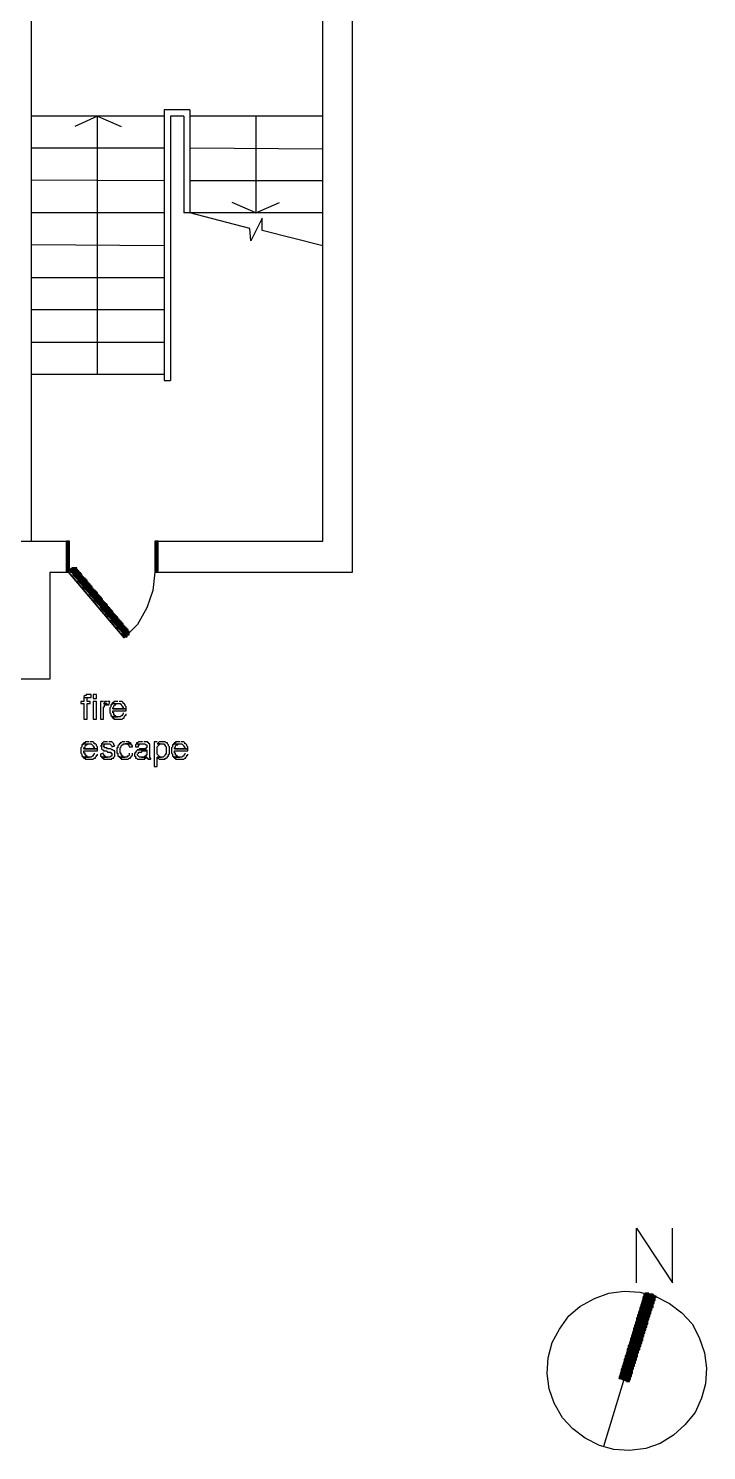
# Model space of a CAD drawing. Header units: millimetres. Extents: x 32 to 412, y 50 to 564.
# Drawn here: x 334.1 to 389.9, y 63.5 to 180.7 of the extents above; entities that cross this region are included whole.
import ezdxf

# ---------------------------------------------------------------- set-up
doc = ezdxf.new("R2010")
doc.units = ezdxf.units.MM
doc.layers.add('lease-plan', color=7, linetype='CONTINUOUS')

msp = doc.modelspace()

# ---------------------------------------------------------------- linework, layer by layer
at = {"layer": 'lease-plan', "color": 7}
for points in [[(360.76, 135.9), (360.76, 247.26)], [(358.31, 138.45), (358.31, 244.72)], [(334.32, 138.45), (334.32, 190.4)], [(345.25, 173.45), (334.32, 173.45)], [(339.75, 152.18), (339.75, 173.45), (337.88, 172.6)], [(339.75, 173.45), (341.7, 172.6)], [(345.25, 173.96), (345.25, 151.67)], [(347.37, 173.96), (345.25, 173.96)], [(345.76, 173.45), (345.76, 151.67)], [(346.86, 173.45), (345.76, 173.45)], [(346.86, 173.45), (345.85, 173.45)], [(346.86, 173.45), (346.86, 165.48)], [(347.37, 173.96), (347.37, 165.48)], [(358.31, 173.45), (347.37, 173.45)], [(352.8, 173.45), (352.8, 165.48), (354.75, 166.33)], [(345.25, 170.82), (334.32, 170.82)], [(358.31, 170.73), (347.37, 170.82)], [(345.25, 168.11), (334.32, 168.19)], [(358.31, 168.11), (347.37, 168.11)], [(345.25, 165.48), (334.32, 165.48)], [(358.31, 162.77), (353.31, 164.04), (353.31, 165.06), (352.37, 163.19), (352.29, 164.21), (347.37, 165.48), (346.86, 165.48)], [(358.31, 165.48), (347.37, 165.48)], [(352.8, 165.48), (350.85, 166.33)], [(345.25, 162.77), (334.32, 162.85)], [(345.25, 160.14), (334.32, 160.14)], [(345.25, 157.51), (334.32, 157.51)], [(345.25, 154.8), (334.32, 154.8)], [(345.25, 152.18), (334.32, 152.18)], [(345.25, 151.67), (345.76, 151.67)], [(333.31, 138.45), (337.2, 138.45)], [(335.85, 135.9), (337.2, 135.9), (337.2, 138.45)], [(337.2, 138.36), (337.46, 138.36), (337.46, 138.45), (337.2, 138.45), (337.2, 138.36), (337.2, 138.36)], [(337.2, 135.9), (337.37, 135.9), (337.37, 138.45), (337.2, 138.45), (337.2, 135.9), (337.2, 135.9), (337.37, 135.9), (337.37, 138.45), (337.2, 138.45), (337.2, 135.9), (337.2, 135.9)], [(337.2, 138.45), (337.37, 138.45)], [(337.2, 138.28), (337.46, 138.28), (337.46, 138.36), (337.2, 138.36), (337.2, 138.28), (337.2, 138.28)], [(337.2, 138.19), (337.46, 138.19), (337.46, 138.28), (337.2, 138.28), (337.2, 138.19), (337.2, 138.19)], [(337.25, 138.4), (337.42, 138.4)], [(337.25, 138.32), (337.42, 138.32)], [(337.25, 138.23), (337.42, 138.23)], [(337.37, 135.9), (337.37, 138.45)], [(344.49, 138.45), (344.49, 135.9), (344.32, 134.38), (343.81, 132.94), (343.05, 131.58), (341.95, 130.48)], [(344.49, 135.9), (344.66, 135.9), (344.66, 138.45), (344.49, 138.45), (344.49, 135.9), (344.49, 135.9), (344.66, 135.9), (344.66, 138.45), (344.49, 138.45), (344.49, 135.9), (344.49, 135.9)], [(344.66, 138.45), (344.49, 138.45)], [(344.58, 138.36), (344.75, 138.36), (344.75, 138.45), (344.58, 138.45), (344.58, 138.36), (344.58, 138.36)], [(344.58, 138.28), (344.75, 138.28), (344.75, 138.36), (344.58, 138.36), (344.58, 138.28), (344.58, 138.28)], [(344.58, 138.19), (344.75, 138.19), (344.75, 138.28), (344.58, 138.28), (344.58, 138.19), (344.58, 138.19)], [(344.62, 138.4), (344.7, 138.4)], [(344.62, 138.32), (344.7, 138.32)], [(344.62, 138.23), (344.7, 138.23)], [(344.66, 138.45), (358.31, 138.45)], [(344.66, 135.9), (344.66, 138.45)], [(337.2, 138.11), (337.46, 138.11), (337.46, 138.19), (337.2, 138.19), (337.2, 138.11), (337.2, 138.11)], [(337.2, 138.02), (337.46, 138.02), (337.46, 138.11), (337.2, 138.11), (337.2, 138.02), (337.2, 138.02)], [(337.2, 137.94), (337.46, 137.94), (337.46, 138.02), (337.2, 138.02), (337.2, 137.94), (337.2, 137.94)], [(337.2, 137.85), (337.46, 137.85), (337.46, 137.94), (337.2, 137.94), (337.2, 137.85), (337.2, 137.85)], [(337.2, 137.77), (337.46, 137.77), (337.46, 137.85), (337.2, 137.85), (337.2, 137.77), (337.2, 137.77)], [(337.2, 137.68), (337.46, 137.68), (337.46, 137.77), (337.2, 137.77), (337.2, 137.68), (337.2, 137.68)], [(337.2, 137.6), (337.46, 137.6), (337.46, 137.68), (337.2, 137.68), (337.2, 137.6), (337.2, 137.6)], [(337.2, 137.51), (337.46, 137.51), (337.46, 137.6), (337.2, 137.6), (337.2, 137.51), (337.2, 137.51)], [(337.2, 137.43), (337.46, 137.43), (337.46, 137.51), (337.2, 137.51), (337.2, 137.43), (337.2, 137.43)], [(337.2, 137.34), (337.46, 137.34), (337.46, 137.43), (337.2, 137.43), (337.2, 137.34), (337.2, 137.34)], [(337.2, 137.26), (337.46, 137.26), (337.46, 137.34), (337.2, 137.34), (337.2, 137.26), (337.2, 137.26)], [(337.2, 137.18), (337.46, 137.18), (337.46, 137.26), (337.2, 137.26), (337.2, 137.18), (337.2, 137.18)], [(337.2, 137.09), (337.46, 137.09), (337.46, 137.18), (337.2, 137.18), (337.2, 137.09), (337.2, 137.09)], [(337.2, 137.01), (337.46, 137.01), (337.46, 137.09), (337.2, 137.09), (337.2, 137.01), (337.2, 137.01)], [(337.25, 138.15), (337.42, 138.15)], [(337.25, 138.07), (337.42, 138.07)], [(337.25, 137.98), (337.42, 137.98)], [(337.25, 137.9), (337.42, 137.9)], [(337.25, 137.81), (337.42, 137.81)], [(337.25, 137.73), (337.42, 137.73)], [(337.25, 137.64), (337.42, 137.64)], [(337.25, 137.56), (337.42, 137.56)], [(337.25, 137.47), (337.42, 137.47)], [(337.25, 137.39), (337.42, 137.39)], [(337.25, 137.3), (337.42, 137.3)], [(337.25, 137.22), (337.42, 137.22)], [(337.25, 137.13), (337.42, 137.13)], [(344.58, 138.11), (344.75, 138.11), (344.75, 138.19), (344.58, 138.19), (344.58, 138.11), (344.58, 138.11)], [(344.58, 138.02), (344.75, 138.02), (344.75, 138.11), (344.58, 138.11), (344.58, 138.02), (344.58, 138.02)], [(344.58, 137.94), (344.75, 137.94), (344.75, 138.02), (344.58, 138.02), (344.58, 137.94), (344.58, 137.94)], [(344.58, 137.85), (344.75, 137.85), (344.75, 137.94), (344.58, 137.94), (344.58, 137.85), (344.58, 137.85)], [(344.58, 137.77), (344.75, 137.77), (344.75, 137.85), (344.58, 137.85), (344.58, 137.77), (344.58, 137.77)], [(344.58, 137.68), (344.75, 137.68), (344.75, 137.77), (344.58, 137.77), (344.58, 137.68), (344.58, 137.68)], [(344.58, 137.6), (344.75, 137.6), (344.75, 137.68), (344.58, 137.68), (344.58, 137.6), (344.58, 137.6)], [(344.58, 137.51), (344.75, 137.51), (344.75, 137.6), (344.58, 137.6), (344.58, 137.51), (344.58, 137.51)], [(344.58, 137.43), (344.75, 137.43), (344.75, 137.51), (344.58, 137.51), (344.58, 137.43), (344.58, 137.43)], [(344.58, 137.34), (344.75, 137.34), (344.75, 137.43), (344.58, 137.43), (344.58, 137.34), (344.58, 137.34)], [(344.58, 137.26), (344.75, 137.26), (344.75, 137.34), (344.58, 137.34), (344.58, 137.26), (344.58, 137.26)], [(344.58, 137.18), (344.75, 137.18), (344.75, 137.26), (344.58, 137.26), (344.58, 137.18), (344.58, 137.18)], [(344.58, 137.09), (344.75, 137.09), (344.75, 137.18), (344.58, 137.18), (344.58, 137.09), (344.58, 137.09)], [(344.58, 137.01), (344.75, 137.01), (344.75, 137.09), (344.58, 137.09), (344.58, 137.01), (344.58, 137.01)], [(344.62, 138.15), (344.7, 138.15)], [(344.62, 138.07), (344.7, 138.07)], [(344.62, 137.98), (344.7, 137.98)], [(344.62, 137.9), (344.7, 137.9)], [(344.62, 137.81), (344.7, 137.81)], [(344.62, 137.73), (344.7, 137.73)], [(344.62, 137.64), (344.7, 137.64)], [(344.62, 137.56), (344.7, 137.56)], [(344.62, 137.47), (344.7, 137.47)], [(344.62, 137.39), (344.7, 137.39)], [(344.62, 137.3), (344.7, 137.3)], [(344.62, 137.22), (344.7, 137.22)], [(344.62, 137.13), (344.7, 137.13)], [(335.85, 127.09), (335.85, 135.9)], [(337.2, 136.92), (337.46, 136.92), (337.46, 137.01), (337.2, 137.01), (337.2, 136.92), (337.2, 136.92)], [(337.2, 136.84), (337.46, 136.84), (337.46, 136.92), (337.2, 136.92), (337.2, 136.84), (337.2, 136.84)], [(337.2, 136.75), (337.46, 136.75), (337.46, 136.84), (337.2, 136.84), (337.2, 136.75), (337.2, 136.75)], [(337.2, 136.67), (337.46, 136.67), (337.46, 136.75), (337.2, 136.75), (337.2, 136.67), (337.2, 136.67)], [(337.2, 136.58), (337.46, 136.58), (337.46, 136.67), (337.2, 136.67), (337.2, 136.58), (337.2, 136.58)], [(337.2, 136.5), (337.46, 136.5), (337.46, 136.58), (337.2, 136.58), (337.2, 136.5), (337.2, 136.5)], [(337.2, 136.41), (337.46, 136.41), (337.46, 136.5), (337.2, 136.5), (337.2, 136.41), (337.2, 136.41)], [(337.2, 136.33), (337.46, 136.33), (337.46, 136.41), (337.2, 136.41), (337.2, 136.33), (337.2, 136.33)], [(337.2, 136.24), (337.46, 136.24), (337.46, 136.33), (337.2, 136.33), (337.2, 136.24), (337.2, 136.24)], [(337.2, 136.16), (337.46, 136.16), (337.46, 136.24), (337.2, 136.24), (337.2, 136.16), (337.2, 136.16)], [(337.2, 136.07), (337.46, 136.07), (337.46, 136.16), (337.2, 136.16), (337.2, 136.07), (337.2, 136.07)], [(337.2, 135.99), (337.46, 135.99), (337.46, 136.07), (337.2, 136.07), (337.2, 135.99), (337.2, 135.99)], [(337.2, 135.9), (337.37, 135.9)], [(337.25, 137.05), (337.42, 137.05)], [(337.25, 136.96), (337.42, 136.96)], [(337.25, 136.88), (337.42, 136.88)], [(337.25, 136.79), (337.42, 136.79)], [(337.25, 136.71), (337.42, 136.71)], [(337.25, 136.62), (337.42, 136.62)], [(337.25, 136.54), (337.42, 136.54)], [(337.25, 136.46), (337.42, 136.46)], [(337.25, 136.37), (337.42, 136.37)], [(337.25, 136.29), (337.42, 136.29)], [(337.25, 136.2), (337.42, 136.2)], [(337.25, 136.12), (337.42, 136.12)], [(337.25, 136.03), (337.42, 136.03)], [(337.37, 135.9), (341.95, 130.48), (342.29, 130.82), (337.71, 136.24), (337.37, 135.9), (337.37, 135.9)], [(341.95, 130.48), (342.29, 130.82), (337.71, 136.24), (337.37, 135.9), (341.95, 130.48), (337.37, 135.9)], [(337.37, 135.9), (337.71, 136.24)], [(337.54, 136.07), (338.05, 136.07), (338.05, 136.16), (337.54, 136.16), (337.54, 136.07), (337.54, 136.07)], [(337.54, 135.99), (338.14, 135.99), (338.14, 136.07), (337.54, 136.07), (337.54, 135.99), (337.54, 135.99)], [(337.54, 135.9), (338.22, 135.9), (338.22, 135.99), (337.54, 135.99), (337.54, 135.9), (337.54, 135.9)], [(337.58, 136.12), (338.01, 136.12)], [(337.58, 136.03), (338.09, 136.03)], [(337.58, 135.95), (338.18, 135.95)], [(337.63, 136.16), (338.05, 136.16), (338.05, 136.24), (337.63, 136.24), (337.63, 136.16), (337.63, 136.16)], [(337.63, 135.82), (338.31, 135.82), (338.31, 135.9), (337.63, 135.9), (337.63, 135.82), (337.63, 135.82)], [(337.67, 136.2), (338.01, 136.2)], [(337.71, 136.24), (342.29, 130.82), (341.95, 130.48)], [(344.66, 135.9), (344.49, 135.9)], [(344.58, 136.92), (344.75, 136.92), (344.75, 137.01), (344.58, 137.01), (344.58, 136.92), (344.58, 136.92)], [(344.58, 136.84), (344.75, 136.84), (344.75, 136.92), (344.58, 136.92), (344.58, 136.84), (344.58, 136.84)], [(344.58, 136.75), (344.75, 136.75), (344.75, 136.84), (344.58, 136.84), (344.58, 136.75), (344.58, 136.75)], [(344.58, 136.67), (344.75, 136.67), (344.75, 136.75), (344.58, 136.75), (344.58, 136.67), (344.58, 136.67)], [(344.58, 136.58), (344.75, 136.58), (344.75, 136.67), (344.58, 136.67), (344.58, 136.58), (344.58, 136.58)], [(344.58, 136.5), (344.75, 136.5), (344.75, 136.58), (344.58, 136.58), (344.58, 136.5), (344.58, 136.5)], [(344.58, 136.41), (344.75, 136.41), (344.75, 136.5), (344.58, 136.5), (344.58, 136.41), (344.58, 136.41)], [(344.58, 136.33), (344.75, 136.33), (344.75, 136.41), (344.58, 136.41), (344.58, 136.33), (344.58, 136.33)], [(344.58, 136.24), (344.75, 136.24), (344.75, 136.33), (344.58, 136.33), (344.58, 136.24), (344.58, 136.24)], [(344.58, 136.16), (344.75, 136.16), (344.75, 136.24), (344.58, 136.24), (344.58, 136.16), (344.58, 136.16)], [(344.58, 136.07), (344.75, 136.07), (344.75, 136.16), (344.58, 136.16), (344.58, 136.07), (344.58, 136.07)], [(344.58, 135.99), (344.75, 135.99), (344.75, 136.07), (344.58, 136.07), (344.58, 135.99), (344.58, 135.99)], [(344.62, 137.05), (344.7, 137.05)], [(344.62, 136.96), (344.7, 136.96)], [(344.62, 136.88), (344.7, 136.88)], [(344.62, 136.79), (344.7, 136.79)], [(344.62, 136.71), (344.7, 136.71)], [(344.62, 136.62), (344.7, 136.62)], [(344.62, 136.54), (344.7, 136.54)], [(344.62, 136.46), (344.7, 136.46)], [(344.62, 136.37), (344.7, 136.37)], [(344.62, 136.29), (344.7, 136.29)], [(344.62, 136.2), (344.7, 136.2)], [(344.62, 136.12), (344.7, 136.12)], [(344.62, 136.03), (344.7, 136.03)], [(344.66, 135.9), (360.76, 135.9)], [(337.67, 135.86), (338.26, 135.86)], [(337.71, 135.73), (338.39, 135.73), (338.39, 135.82), (337.71, 135.82), (337.71, 135.73), (337.71, 135.73)], [(337.71, 135.65), (338.47, 135.65), (338.47, 135.73), (337.71, 135.73), (337.71, 135.65), (337.71, 135.65)], [(337.75, 135.78), (338.35, 135.78)], [(337.75, 135.69), (338.43, 135.69)], [(337.8, 135.57), (338.47, 135.57), (338.47, 135.65), (337.8, 135.65), (337.8, 135.57), (337.8, 135.57)], [(337.84, 135.61), (338.43, 135.61)], [(337.88, 135.48), (338.56, 135.48), (338.56, 135.57), (337.88, 135.57), (337.88, 135.48), (337.88, 135.48)], [(337.92, 135.52), (338.52, 135.52)], [(337.97, 135.4), (338.64, 135.4), (338.64, 135.48), (337.97, 135.48), (337.97, 135.4), (337.97, 135.4)], [(338.01, 135.44), (338.6, 135.44)], [(338.05, 135.31), (338.73, 135.31), (338.73, 135.4), (338.05, 135.4), (338.05, 135.31), (338.05, 135.31)], [(338.09, 135.35), (338.69, 135.35)], [(338.14, 135.23), (338.81, 135.23), (338.81, 135.31), (338.14, 135.31), (338.14, 135.23), (338.14, 135.23)], [(338.14, 135.14), (338.9, 135.14), (338.9, 135.23), (338.14, 135.23), (338.14, 135.14), (338.14, 135.14)], [(338.18, 135.27), (338.77, 135.27)], [(338.18, 135.18), (338.85, 135.18)], [(338.22, 135.06), (338.9, 135.06), (338.9, 135.14), (338.22, 135.14), (338.22, 135.06), (338.22, 135.06)], [(338.26, 135.1), (338.86, 135.1)], [(338.31, 134.97), (338.98, 134.97), (338.98, 135.06), (338.31, 135.06), (338.31, 134.97), (338.31, 134.97)], [(338.35, 135.01), (338.94, 135.01)], [(338.39, 134.89), (339.07, 134.89), (339.07, 134.97), (338.39, 134.97), (338.39, 134.89), (338.39, 134.89)], [(338.43, 134.93), (339.03, 134.93)], [(338.47, 134.8), (339.15, 134.8), (339.15, 134.89), (338.47, 134.89), (338.47, 134.8), (338.47, 134.8)], [(338.52, 134.84), (339.11, 134.84)], [(338.56, 134.72), (339.24, 134.72), (339.24, 134.8), (338.56, 134.8), (338.56, 134.72), (338.56, 134.72)], [(338.56, 134.63), (339.32, 134.63), (339.32, 134.72), (338.56, 134.72), (338.56, 134.63), (338.56, 134.63)], [(338.6, 134.76), (339.19, 134.76)], [(338.6, 134.68), (339.28, 134.68)], [(338.64, 134.55), (339.32, 134.55), (339.32, 134.63), (338.64, 134.63), (338.64, 134.55), (338.64, 134.55)], [(338.69, 134.59), (339.28, 134.59)], [(338.73, 134.46), (339.41, 134.46), (339.41, 134.55), (338.73, 134.55), (338.73, 134.46), (338.73, 134.46)], [(338.77, 134.51), (339.36, 134.51)], [(338.81, 134.38), (339.49, 134.38), (339.49, 134.46), (338.81, 134.46), (338.81, 134.38), (338.81, 134.38)], [(338.86, 134.42), (339.45, 134.42)], [(338.9, 134.29), (339.58, 134.29), (339.58, 134.38), (338.9, 134.38), (338.9, 134.29), (338.9, 134.29)], [(338.94, 134.34), (339.53, 134.34)], [(338.98, 134.21), (339.66, 134.21), (339.66, 134.29), (338.98, 134.29), (338.98, 134.21), (338.98, 134.21)], [(339.03, 134.25), (339.62, 134.25)], [(339.07, 134.12), (339.75, 134.12), (339.75, 134.21), (339.07, 134.21), (339.07, 134.12), (339.07, 134.12)], [(339.07, 134.04), (339.75, 134.04), (339.75, 134.12), (339.07, 134.12), (339.07, 134.04), (339.07, 134.04)], [(339.11, 134.17), (339.7, 134.17)], [(339.11, 134.08), (339.7, 134.08)], [(339.15, 133.96), (339.83, 133.96), (339.83, 134.04), (339.15, 134.04), (339.15, 133.96), (339.15, 133.96)], [(339.2, 134), (339.79, 134)], [(339.24, 133.87), (339.92, 133.87), (339.92, 133.96), (339.24, 133.96), (339.24, 133.87), (339.24, 133.87)], [(339.28, 133.91), (339.87, 133.91)], [(339.32, 133.79), (340, 133.79), (340, 133.87), (339.32, 133.87), (339.32, 133.79), (339.32, 133.79)], [(339.36, 133.83), (339.96, 133.83)], [(339.41, 133.7), (340.08, 133.7), (340.08, 133.79), (339.41, 133.79), (339.41, 133.7), (339.41, 133.7)], [(339.45, 133.74), (340.04, 133.74)], [(339.49, 133.62), (340.17, 133.62), (340.17, 133.7), (339.49, 133.7), (339.49, 133.62), (339.49, 133.62)], [(339.49, 133.53), (340.17, 133.53), (340.17, 133.62), (339.49, 133.62), (339.49, 133.53), (339.49, 133.53)], [(339.53, 133.66), (340.13, 133.66)], [(339.53, 133.57), (340.13, 133.57)], [(339.58, 133.45), (340.25, 133.45), (340.25, 133.53), (339.58, 133.53), (339.58, 133.45), (339.58, 133.45)], [(339.62, 133.49), (340.21, 133.49)], [(339.66, 133.36), (340.34, 133.36), (340.34, 133.45), (339.66, 133.45), (339.66, 133.36), (339.66, 133.36)], [(339.7, 133.4), (340.3, 133.4)], [(339.75, 133.28), (340.42, 133.28), (340.42, 133.36), (339.75, 133.36), (339.75, 133.28), (339.75, 133.28)], [(339.79, 133.32), (340.38, 133.32)], [(339.83, 133.19), (340.51, 133.19), (340.51, 133.28), (339.83, 133.28), (339.83, 133.19), (339.83, 133.19)], [(339.87, 133.23), (340.47, 133.23)], [(339.92, 133.11), (340.59, 133.11), (340.59, 133.19), (339.92, 133.19), (339.92, 133.11), (339.92, 133.11)], [(339.96, 133.15), (340.55, 133.15)], [(340, 133.02), (340.59, 133.02), (340.59, 133.11), (340, 133.11), (340, 133.02), (340, 133.02)], [(340, 132.94), (340.68, 132.94), (340.68, 133.02), (340, 133.02), (340, 132.94), (340, 132.94)], [(340.04, 133.07), (340.55, 133.07)], [(340.04, 132.98), (340.64, 132.98)], [(340.08, 132.85), (340.76, 132.85), (340.76, 132.94), (340.08, 132.94), (340.08, 132.85), (340.08, 132.85)], [(340.13, 132.9), (340.72, 132.9)], [(340.17, 132.77), (340.85, 132.77), (340.85, 132.85), (340.17, 132.85), (340.17, 132.77), (340.17, 132.77)], [(340.21, 132.81), (340.8, 132.81)], [(340.25, 132.68), (340.93, 132.68), (340.93, 132.77), (340.25, 132.77), (340.25, 132.68), (340.25, 132.68)], [(340.3, 132.73), (340.89, 132.73)], [(340.34, 132.6), (341.02, 132.6), (341.02, 132.68), (340.34, 132.68), (340.34, 132.6), (340.34, 132.6)], [(340.38, 132.64), (340.97, 132.64)], [(340.42, 132.51), (341.02, 132.51), (341.02, 132.6), (340.42, 132.6), (340.42, 132.51), (340.42, 132.51)], [(340.42, 132.43), (341.1, 132.43), (341.1, 132.51), (340.42, 132.51), (340.42, 132.43), (340.42, 132.43)], [(340.47, 132.56), (340.97, 132.56)], [(340.47, 132.47), (341.06, 132.47)], [(340.51, 132.34), (341.19, 132.34), (341.19, 132.43), (340.51, 132.43), (340.51, 132.34), (340.51, 132.34)], [(340.55, 132.39), (341.14, 132.39)], [(340.59, 132.26), (341.27, 132.26), (341.27, 132.34), (340.59, 132.34), (340.59, 132.26), (340.59, 132.26)], [(340.64, 132.3), (341.23, 132.3)], [(340.68, 132.18), (341.36, 132.18), (341.36, 132.26), (340.68, 132.26), (340.68, 132.18), (340.68, 132.18)], [(340.72, 132.22), (341.31, 132.22)], [(340.76, 132.09), (341.44, 132.09), (341.44, 132.18), (340.76, 132.18), (340.76, 132.09), (340.76, 132.09)], [(340.81, 132.13), (341.4, 132.13)], [(340.85, 132.01), (341.44, 132.01), (341.44, 132.09), (340.85, 132.09), (340.85, 132.01), (340.85, 132.01)], [(340.85, 131.92), (341.53, 131.92), (341.53, 132.01), (340.85, 132.01), (340.85, 131.92), (340.85, 131.92)], [(340.89, 132.05), (341.4, 132.05)], [(340.89, 131.96), (341.48, 131.96)], [(340.93, 131.84), (341.61, 131.84), (341.61, 131.92), (340.93, 131.92), (340.93, 131.84), (340.93, 131.84)], [(340.97, 131.88), (341.57, 131.88)], [(341.02, 131.75), (341.7, 131.75), (341.7, 131.84), (341.02, 131.84), (341.02, 131.75), (341.02, 131.75)], [(341.06, 131.79), (341.65, 131.79)], [(341.1, 131.67), (341.78, 131.67), (341.78, 131.75), (341.1, 131.75), (341.1, 131.67), (341.1, 131.67)], [(341.14, 131.71), (341.74, 131.71)], [(341.19, 131.58), (341.86, 131.58), (341.86, 131.67), (341.19, 131.67), (341.19, 131.58), (341.19, 131.58)], [(341.23, 131.62), (341.82, 131.62)], [(341.27, 131.5), (341.86, 131.5), (341.86, 131.58), (341.27, 131.58), (341.27, 131.5), (341.27, 131.5)], [(341.31, 131.54), (341.82, 131.54)], [(341.36, 131.41), (341.95, 131.41), (341.95, 131.5), (341.36, 131.5), (341.36, 131.41), (341.36, 131.41)], [(341.36, 131.33), (342.03, 131.33), (342.03, 131.41), (341.36, 131.41), (341.36, 131.33), (341.36, 131.33)], [(341.4, 131.46), (341.91, 131.46)], [(341.4, 131.37), (341.99, 131.37)], [(341.44, 131.24), (342.12, 131.24), (342.12, 131.33), (341.44, 131.33), (341.44, 131.24), (341.44, 131.24)], [(341.48, 131.29), (342.08, 131.29)], [(341.53, 131.16), (342.2, 131.16), (342.2, 131.24), (341.53, 131.24), (341.53, 131.16), (341.53, 131.16)], [(341.57, 131.2), (342.16, 131.2)], [(341.61, 131.07), (342.29, 131.07), (342.29, 131.16), (341.61, 131.16), (341.61, 131.07), (341.61, 131.07)], [(341.65, 131.12), (342.25, 131.12)], [(341.7, 130.99), (342.29, 130.99), (342.29, 131.07), (341.7, 131.07), (341.7, 130.99), (341.7, 130.99)], [(341.74, 131.03), (342.24, 131.03)], [(341.78, 130.9), (342.37, 130.9), (342.37, 130.99), (341.78, 130.99), (341.78, 130.9), (341.78, 130.9)], [(341.78, 130.82), (342.37, 130.82), (342.37, 130.9), (341.78, 130.9), (341.78, 130.82), (341.78, 130.82)], [(341.82, 130.95), (342.33, 130.95)], [(341.82, 130.86), (342.33, 130.86)], [(341.86, 130.73), (342.37, 130.73), (342.37, 130.82), (341.86, 130.82), (341.86, 130.73), (341.86, 130.73)], [(341.91, 130.78), (342.33, 130.78)], [(341.95, 130.65), (342.2, 130.65), (342.2, 130.73), (341.95, 130.73), (341.95, 130.65), (341.95, 130.65)], [(341.99, 130.69), (342.16, 130.69)], [(342.03, 130.57), (342.2, 130.57), (342.2, 130.65), (342.03, 130.65), (342.03, 130.57), (342.03, 130.57)], [(342.08, 130.61), (342.16, 130.61)], [(329.75, 127.09), (335.85, 127.09)], [(338.64, 125.57), (338.64, 125.23), (338.39, 125.23), (338.39, 125.06), (338.64, 125.06), (338.64, 123.79), (338.9, 123.79), (338.9, 125.06), (339.15, 125.06), (339.15, 125.23), (338.9, 125.23), (338.9, 125.57), (338.98, 125.57), (339.07, 125.57)], [(339.07, 125.82), (338.9, 125.82), (338.81, 125.82), (338.81, 125.73), (338.73, 125.73), (338.64, 125.65), (338.64, 125.57), (339.15, 125.57), (339.24, 125.57), (339.24, 125.82), (339.07, 125.82)], [(339.41, 125.48), (339.66, 125.48), (339.66, 125.82), (339.41, 125.82), (339.41, 125.48), (339.41, 125.48)], [(339.41, 123.79), (339.66, 123.79), (339.66, 125.23), (339.41, 125.23), (339.41, 123.79), (339.41, 123.79)], [(340.25, 125.23), (340, 125.23), (340, 123.79), (340.25, 123.79), (340.25, 124.8), (340.34, 124.8), (340.34, 124.97), (340.42, 124.97), (340.51, 124.97), (340.51, 125.06), (340.25, 125.06)], [(340.51, 125.23), (340.42, 125.23), (340.34, 125.23), (340.34, 125.14), (340.25, 125.06), (340.51, 125.06), (340.59, 124.97), (340.68, 124.97), (340.76, 125.23), (340.68, 125.23), (340.59, 125.23)], [(340.93, 125.06), (340.93, 124.97), (340.85, 124.97), (340.85, 124.8), (340.76, 124.72), (340.76, 124.29), (340.85, 124.21), (340.85, 124.04), (340.93, 124.04), (340.93, 123.96), (341.44, 123.96), (341.27, 123.96), (341.27, 124.04), (341.19, 124.04), (341.19, 124.12), (341.1, 124.12), (341.1, 124.29), (341.02, 124.29), (341.02, 124.46), (342.12, 124.46), (342.12, 124.63), (341.02, 124.63), (341.02, 124.72), (341.1, 124.8), (341.1, 124.89), (341.19, 124.97), (341.27, 124.97), (341.27, 125.06), (341.44, 125.06)], [(341.44, 125.23), (341.27, 125.23), (341.1, 125.23), (341.1, 125.14), (341.02, 125.14), (340.93, 125.06), (341.53, 125.06), (341.61, 125.06), (341.7, 124.97), (341.78, 124.89), (341.78, 124.8), (341.86, 124.8), (341.86, 124.63), (341.02, 124.63), (342.12, 124.63), (342.12, 124.8), (342.03, 124.89), (342.03, 124.97), (341.95, 125.06), (341.86, 125.06), (341.86, 125.14), (341.78, 125.23), (341.7, 125.23), (341.61, 125.23), (341.53, 125.23)], [(341.86, 124.29), (341.86, 124.21), (341.78, 124.12), (341.78, 124.04), (341.7, 124.04), (341.61, 123.96), (340.93, 123.96), (341.02, 123.87), (341.1, 123.87), (341.1, 123.79), (341.27, 123.79), (341.44, 123.79), (341.61, 123.79), (341.78, 123.79), (341.86, 123.87), (341.95, 123.87), (341.95, 123.96), (342.03, 124.04), (342.03, 124.12), (342.12, 124.12), (342.12, 124.21)], [(339.07, 121.92), (338.9, 121.92), (338.73, 121.92), (338.73, 121.84), (338.64, 121.84), (338.56, 121.75), (339.15, 121.75), (339.24, 121.75), (339.32, 121.67), (339.41, 121.58), (339.41, 121.5), (339.49, 121.5), (339.49, 121.33), (338.64, 121.33), (339.75, 121.33), (339.75, 121.5), (339.66, 121.58), (339.66, 121.67), (339.58, 121.75), (339.49, 121.75), (339.49, 121.84), (339.41, 121.92), (339.32, 121.92), (339.24, 121.92), (339.15, 121.92)], [(340.59, 121.92), (340.51, 121.92), (340.34, 121.92), (340.25, 121.92), (340.17, 121.84), (340.08, 121.75), (340.59, 121.75), (340.76, 121.75), (340.85, 121.67), (340.93, 121.58), (340.93, 121.5), (341.19, 121.58), (341.1, 121.67), (341.1, 121.75), (341.02, 121.84), (340.93, 121.92), (340.85, 121.92), (340.76, 121.92), (340.68, 121.92)], [(342.03, 121.92), (341.86, 121.92), (341.78, 121.92), (341.7, 121.84), (341.61, 121.84), (341.61, 121.75), (341.53, 121.75), (341.53, 121.67), (341.44, 121.58), (341.44, 121.41), (341.36, 121.41), (341.36, 120.99), (341.44, 120.99), (341.44, 120.73), (341.53, 120.73), (341.53, 120.65), (342.03, 120.65), (341.95, 120.65), (341.86, 120.65), (341.86, 120.73), (341.78, 120.73), (341.78, 120.82), (341.7, 120.82), (341.7, 120.99), (341.61, 120.99), (341.61, 121.41), (341.7, 121.5), (341.7, 121.58), (341.78, 121.67), (341.86, 121.67), (341.86, 121.75), (342.03, 121.75), (342.54, 121.75), (342.46, 121.84), (342.37, 121.84), (342.37, 121.92), (342.29, 121.92), (342.2, 121.92), (342.12, 121.92)], [(343.47, 121.92), (343.31, 121.92), (343.22, 121.92), (343.14, 121.92), (343.05, 121.84), (342.97, 121.84), (342.97, 121.75), (343.47, 121.75), (343.64, 121.75), (343.73, 121.67), (343.81, 121.67), (343.81, 121.41), (343.73, 121.41), (343.73, 121.33), (343.56, 121.33), (343.22, 121.33), (343.14, 121.24), (343.05, 121.24), (343.81, 121.24), (343.81, 120.82), (343.73, 120.82), (343.73, 120.73), (343.64, 120.73), (343.56, 120.65), (343.81, 120.65), (343.81, 120.57), (343.9, 120.57), (343.9, 120.48), (344.15, 120.48), (344.15, 120.57), (344.07, 120.57), (344.07, 121.75), (343.98, 121.75), (343.98, 121.84), (343.9, 121.84), (343.9, 121.92), (343.81, 121.92), (343.73, 121.92), (343.56, 121.92)], [(344.66, 121.92), (344.41, 121.92), (344.41, 119.89), (344.66, 119.89), (344.66, 120.65), (345, 120.65), (344.92, 120.65), (344.83, 120.73), (344.75, 120.82), (344.66, 120.9), (344.66, 121.5), (344.75, 121.58), (344.83, 121.67), (344.92, 121.75), (344.66, 121.75)], [(345.08, 121.92), (345, 121.92), (344.83, 121.92), (344.75, 121.84), (344.66, 121.75), (345.08, 121.75), (345.17, 121.75), (345.25, 121.75), (345.25, 121.67), (345.34, 121.67), (345.34, 121.58), (345.42, 121.5), (345.42, 120.9), (345.34, 120.9), (345.34, 120.82), (345.25, 120.73), (345.17, 120.65), (344.66, 120.65), (344.66, 120.57), (344.75, 120.57), (344.83, 120.48), (344.92, 120.48), (345.08, 120.48), (345.25, 120.48), (345.34, 120.48), (345.34, 120.57), (345.42, 120.57), (345.51, 120.65), (345.51, 120.73), (345.59, 120.73), (345.59, 120.9), (345.68, 120.9), (345.68, 121.5), (345.59, 121.58), (345.59, 121.67), (345.51, 121.75), (345.51, 121.84), (345.42, 121.84), (345.34, 121.92), (345.25, 121.92), (345.08, 121.92)], [(346.53, 121.92), (346.36, 121.92), (346.19, 121.92), (346.19, 121.84), (346.1, 121.84), (346.02, 121.75), (346.61, 121.75), (346.7, 121.75), (346.78, 121.67), (346.86, 121.58), (346.86, 121.5), (346.95, 121.5), (346.95, 121.33), (346.1, 121.33), (347.2, 121.33), (347.2, 121.5), (347.12, 121.58), (347.12, 121.67), (347.03, 121.75), (346.95, 121.75), (346.95, 121.84), (346.86, 121.92), (346.78, 121.92), (346.7, 121.92), (346.61, 121.92)], [(338.56, 121.75), (338.56, 121.67), (338.47, 121.67), (338.47, 121.5), (338.39, 121.41), (338.39, 120.99), (338.47, 120.9), (338.47, 120.73), (338.56, 120.73), (338.56, 120.65), (339.07, 120.65), (338.9, 120.65), (338.9, 120.73), (338.81, 120.73), (338.81, 120.82), (338.73, 120.82), (338.73, 120.99), (338.64, 120.99), (338.64, 121.16), (339.75, 121.16), (339.75, 121.33), (338.64, 121.33), (338.64, 121.41), (338.73, 121.5), (338.73, 121.58), (338.81, 121.67), (338.9, 121.67), (338.9, 121.75), (339.07, 121.75)], [(339.49, 120.99), (339.49, 120.9), (339.41, 120.82), (339.41, 120.73), (339.32, 120.73), (339.24, 120.65), (338.56, 120.65), (338.64, 120.57), (338.73, 120.57), (338.73, 120.48), (338.9, 120.48), (339.07, 120.48), (339.24, 120.48), (339.41, 120.48), (339.49, 120.57), (339.58, 120.57), (339.58, 120.65), (339.66, 120.73), (339.66, 120.82), (339.75, 120.82), (339.75, 120.9)], [(340.08, 121.75), (340.08, 121.58), (340, 121.58), (340.08, 121.5), (340.08, 121.33), (340.17, 121.24), (340.25, 121.24), (340.25, 121.16), (340.34, 121.16), (340.51, 121.16), (340.59, 121.07), (340.85, 121.07), (340.85, 120.99), (340.93, 120.99), (340.93, 120.73), (340.85, 120.73), (340.76, 120.65), (340.08, 120.65), (340.17, 120.57), (340.25, 120.57), (340.25, 120.48), (340.34, 120.48), (340.59, 120.48), (340.68, 120.48), (340.85, 120.48), (340.93, 120.48), (340.93, 120.57), (341.1, 120.57), (341.1, 120.65), (341.19, 120.73), (341.19, 121.16), (341.1, 121.16), (341.02, 121.24), (340.93, 121.24), (340.85, 121.33), (340.59, 121.33), (340.51, 121.41), (340.42, 121.41), (340.34, 121.41), (340.34, 121.5), (340.25, 121.5), (340.25, 121.58), (340.34, 121.67), (340.34, 121.75), (340.42, 121.75), (340.59, 121.75)], [(340.25, 120.99), (340, 120.9), (340, 120.73), (340.08, 120.73), (340.08, 120.65), (340.59, 120.65), (340.42, 120.65), (340.42, 120.73), (340.34, 120.73), (340.34, 120.82), (340.25, 120.82), (340.25, 120.9)], [(342.37, 120.99), (342.37, 120.82), (342.29, 120.73), (342.2, 120.73), (342.2, 120.65), (342.12, 120.65), (341.53, 120.65), (341.61, 120.65), (341.61, 120.57), (341.7, 120.57), (341.7, 120.48), (341.78, 120.48), (341.95, 120.48), (342.12, 120.48), (342.29, 120.48), (342.37, 120.57), (342.46, 120.57), (342.46, 120.65), (342.54, 120.65), (342.54, 120.73), (342.63, 120.82), (342.63, 120.99)], [(342.54, 121.75), (342.03, 121.75), (342.2, 121.75), (342.29, 121.67), (342.37, 121.58), (342.37, 121.5), (342.63, 121.5), (342.63, 121.58), (342.54, 121.67), (342.54, 121.75)], [(343.05, 121.24), (342.97, 121.16), (342.88, 121.07), (342.88, 120.99), (342.8, 120.99), (342.8, 120.73), (342.88, 120.73), (342.88, 120.57), (342.97, 120.57), (343.05, 120.48), (343.22, 120.48), (343.39, 120.48), (343.56, 120.48), (343.64, 120.48), (343.64, 120.57), (343.73, 120.57), (343.81, 120.65), (343.39, 120.65), (343.22, 120.65), (343.14, 120.73), (343.05, 120.82), (343.05, 120.9), (343.14, 120.99), (343.14, 121.07), (343.22, 121.07), (343.39, 121.07), (343.47, 121.16), (343.73, 121.16), (343.81, 121.16), (343.81, 121.24)], [(342.97, 121.75), (342.97, 121.75), (342.88, 121.67), (342.88, 121.5), (343.14, 121.5), (343.14, 121.67), (343.22, 121.67), (343.22, 121.75), (343.31, 121.75), (343.47, 121.75)], [(344.66, 121.75), (344.92, 121.75), (345.08, 121.75)], [(346.02, 121.75), (346.02, 121.67), (345.93, 121.67), (345.93, 121.5), (345.85, 121.41), (345.85, 120.99), (345.93, 120.9), (345.93, 120.73), (346.02, 120.73), (346.02, 120.65), (346.53, 120.65), (346.36, 120.65), (346.36, 120.73), (346.27, 120.73), (346.27, 120.82), (346.19, 120.82), (346.19, 120.99), (346.1, 120.99), (346.1, 121.16), (347.2, 121.16), (347.2, 121.33), (346.1, 121.33), (346.1, 121.41), (346.19, 121.5), (346.19, 121.58), (346.27, 121.67), (346.36, 121.67), (346.36, 121.75), (346.53, 121.75)], [(346.95, 120.99), (346.95, 120.9), (346.86, 120.82), (346.86, 120.73), (346.78, 120.73), (346.7, 120.65), (346.02, 120.65), (346.1, 120.57), (346.19, 120.57), (346.19, 120.48), (346.36, 120.48), (346.53, 120.48), (346.7, 120.48), (346.86, 120.48), (346.95, 120.57), (347.03, 120.57), (347.03, 120.65), (347.12, 120.73), (347.12, 120.82), (347.2, 120.82), (347.2, 120.9)], [(343.56, 120.65), (343.39, 120.65), (343.81, 120.65)], [(384.15, 77.35), (384.15, 81.84), (387.12, 77.35), (387.12, 81.84)], [(383.14, 76.67), (384.41, 76.58), (385.68, 76.24), (386.86, 75.65), (387.88, 74.89), (388.73, 73.96), (389.32, 72.85), (389.75, 71.58), (389.92, 70.31), (389.83, 69.04), (389.49, 67.85), (388.98, 66.67), (388.14, 65.65), (387.2, 64.8), (386.1, 64.12), (384.92, 63.7), (383.56, 63.53), (382.29, 63.62), (381.1, 63.96), (379.92, 64.55), (378.9, 65.31), (378.05, 66.24), (377.37, 67.43), (376.95, 68.62), (376.78, 69.89), (376.86, 71.16), (377.2, 72.43), (377.8, 73.53), (378.56, 74.63), (379.49, 75.4), (380.68, 76.07), (381.86, 76.5), (383.14, 76.67), (383.14, 76.67)], [(385.25, 76.41), (381.44, 63.87)], [(384.83, 76.5), (385.68, 76.24), (383.47, 69.21), (382.71, 69.46), (384.83, 76.5), (384.83, 76.5)], [(385.68, 76.24), (383.47, 69.21), (382.71, 69.46), (384.83, 76.5), (385.68, 76.24), (385.68, 76.24)], [(384.66, 76.07), (385.68, 76.07), (385.68, 76.16), (384.66, 76.16), (384.66, 76.07), (384.66, 76.07)], [(384.75, 76.33), (385.51, 76.33), (385.51, 76.41), (384.75, 76.41), (384.75, 76.33), (384.75, 76.33)], [(384.75, 76.24), (385.59, 76.24), (385.59, 76.33), (384.75, 76.33), (384.75, 76.24), (384.75, 76.24)], [(384.75, 76.16), (385.76, 76.16), (385.76, 76.24), (384.75, 76.24), (384.75, 76.16), (384.75, 76.16)], [(384.79, 76.37), (385.47, 76.37)], [(384.79, 76.29), (385.55, 76.29)], [(384.79, 76.2), (385.72, 76.2)], [(384.83, 76.41), (385.17, 76.41), (385.17, 76.5), (384.83, 76.5), (384.83, 76.41), (384.83, 76.41)], [(384.87, 76.45), (385.13, 76.45)], [(384.41, 75.23), (385.42, 75.23), (385.42, 75.31), (384.41, 75.31), (384.41, 75.23), (384.41, 75.23)], [(384.41, 75.14), (385.42, 75.14), (385.42, 75.23), (384.41, 75.23), (384.41, 75.14), (384.41, 75.14)], [(384.41, 75.06), (385.42, 75.06), (385.42, 75.14), (384.41, 75.14), (384.41, 75.06), (384.41, 75.06)], [(384.41, 74.97), (385.34, 74.97), (385.34, 75.06), (384.41, 75.06), (384.41, 74.97), (384.41, 74.97)], [(384.45, 75.27), (385.38, 75.27)], [(384.45, 75.18), (385.38, 75.18)], [(384.45, 75.1), (385.38, 75.1)], [(384.45, 75.01), (385.3, 75.01)], [(384.49, 75.48), (385.51, 75.48), (385.51, 75.57), (384.49, 75.57), (384.49, 75.48), (384.49, 75.48)], [(384.49, 75.4), (385.51, 75.4), (385.51, 75.48), (384.49, 75.48), (384.49, 75.4), (384.49, 75.4)], [(384.49, 75.31), (385.51, 75.31), (385.51, 75.4), (384.49, 75.4), (384.49, 75.31), (384.49, 75.31)], [(384.53, 75.52), (385.47, 75.52)], [(384.53, 75.44), (385.47, 75.44)], [(384.53, 75.35), (385.47, 75.35)], [(384.58, 75.73), (385.59, 75.73), (385.59, 75.82), (384.58, 75.82), (384.58, 75.73), (384.58, 75.73)], [(384.58, 75.65), (385.59, 75.65), (385.59, 75.73), (384.58, 75.73), (384.58, 75.65), (384.58, 75.65)], [(384.58, 75.57), (385.51, 75.57), (385.51, 75.65), (384.58, 75.65), (384.58, 75.57), (384.58, 75.57)], [(384.62, 75.78), (385.55, 75.78)], [(384.62, 75.69), (385.55, 75.69)], [(384.62, 75.61), (385.47, 75.61)], [(384.66, 75.99), (385.68, 75.99), (385.68, 76.07), (384.66, 76.07), (384.66, 75.99), (384.66, 75.99)], [(384.66, 75.9), (385.68, 75.9), (385.68, 75.99), (384.66, 75.99), (384.66, 75.9), (384.66, 75.9)], [(384.66, 75.82), (385.59, 75.82), (385.59, 75.9), (384.66, 75.9), (384.66, 75.82), (384.66, 75.82)], [(384.7, 76.12), (385.64, 76.12)], [(384.7, 76.03), (385.64, 76.03)], [(384.7, 75.95), (385.64, 75.95)], [(384.7, 75.86), (385.55, 75.86)], [(383.98, 73.79), (385, 73.79), (385, 73.87), (383.98, 73.87), (383.98, 73.79), (383.98, 73.79)], [(384.03, 73.83), (384.96, 73.83)], [(384.07, 74.04), (385.08, 74.04), (385.08, 74.12), (384.07, 74.12), (384.07, 74.04), (384.07, 74.04)], [(384.07, 73.95), (385.08, 73.95), (385.08, 74.04), (384.07, 74.04), (384.07, 73.95), (384.07, 73.95)], [(384.07, 73.87), (385, 73.87), (385, 73.95), (384.07, 73.95), (384.07, 73.87), (384.07, 73.87)], [(384.11, 74.08), (385.04, 74.08)], [(384.11, 74), (385.04, 74)], [(384.11, 73.91), (384.96, 73.91)], [(384.15, 74.38), (385.17, 74.38), (385.17, 74.46), (384.15, 74.46), (384.15, 74.38), (384.15, 74.38)], [(384.15, 74.29), (385.17, 74.29), (385.17, 74.38), (384.15, 74.38), (384.15, 74.29), (384.15, 74.29)], [(384.15, 74.21), (385.08, 74.21), (385.08, 74.29), (384.15, 74.29), (384.15, 74.21), (384.15, 74.21)], [(384.15, 74.12), (385.08, 74.12), (385.08, 74.21), (384.15, 74.21), (384.15, 74.12), (384.15, 74.12)], [(384.2, 74.42), (385.13, 74.42)], [(384.2, 74.34), (385.13, 74.34)], [(384.2, 74.25), (385.04, 74.25)], [(384.2, 74.17), (385.04, 74.17)], [(384.24, 74.63), (385.25, 74.63), (385.25, 74.72), (384.24, 74.72), (384.24, 74.63), (384.24, 74.63)], [(384.24, 74.55), (385.25, 74.55), (385.25, 74.63), (384.24, 74.63), (384.24, 74.55), (384.24, 74.55)], [(384.24, 74.46), (385.17, 74.46), (385.17, 74.55), (384.24, 74.55), (384.24, 74.46), (384.24, 74.46)], [(384.28, 74.68), (385.21, 74.68)], [(384.28, 74.59), (385.21, 74.59)], [(384.28, 74.51), (385.13, 74.51)], [(384.32, 74.89), (385.34, 74.89), (385.34, 74.97), (384.32, 74.97), (384.32, 74.89), (384.32, 74.89)], [(384.32, 74.8), (385.34, 74.8), (385.34, 74.89), (384.32, 74.89), (384.32, 74.8), (384.32, 74.8)], [(384.32, 74.72), (385.25, 74.72), (385.25, 74.8), (384.32, 74.8), (384.32, 74.72), (384.32, 74.72)], [(384.36, 74.93), (385.3, 74.93)], [(384.36, 74.84), (385.3, 74.84)], [(384.36, 74.76), (385.21, 74.76)], [(383.64, 72.68), (384.66, 72.68), (384.66, 72.77), (383.64, 72.77), (383.64, 72.68), (383.64, 72.68)], [(383.64, 72.6), (384.66, 72.6), (384.66, 72.68), (383.64, 72.68), (383.64, 72.6), (383.64, 72.6)], [(383.69, 72.73), (384.62, 72.73)], [(383.69, 72.64), (384.62, 72.64)], [(383.73, 72.94), (384.75, 72.94), (384.75, 73.02), (383.73, 73.02), (383.73, 72.94), (383.73, 72.94)], [(383.73, 72.85), (384.66, 72.85), (384.66, 72.94), (383.73, 72.94), (383.73, 72.85), (383.73, 72.85)], [(383.73, 72.77), (384.66, 72.77), (384.66, 72.85), (383.73, 72.85), (383.73, 72.77), (383.73, 72.77)], [(383.77, 72.98), (384.7, 72.98)], [(383.77, 72.9), (384.62, 72.9)], [(383.77, 72.81), (384.62, 72.81)], [(383.81, 73.19), (384.83, 73.19), (384.83, 73.28), (383.81, 73.28), (383.81, 73.19), (383.81, 73.19)], [(383.81, 73.11), (384.75, 73.11), (384.75, 73.19), (383.81, 73.19), (383.81, 73.11), (383.81, 73.11)], [(383.81, 73.02), (384.75, 73.02), (384.75, 73.11), (383.81, 73.11), (383.81, 73.02), (383.81, 73.02)], [(383.86, 73.23), (384.79, 73.23)], [(383.86, 73.15), (384.7, 73.15)], [(383.86, 73.07), (384.7, 73.07)], [(383.9, 73.53), (384.92, 73.53), (384.92, 73.62), (383.9, 73.62), (383.9, 73.53), (383.9, 73.53)], [(383.9, 73.45), (384.92, 73.45), (384.92, 73.53), (383.9, 73.53), (383.9, 73.45), (383.9, 73.45)], [(383.9, 73.36), (384.83, 73.36), (384.83, 73.45), (383.9, 73.45), (383.9, 73.36), (383.9, 73.36)], [(383.9, 73.28), (384.83, 73.28), (384.83, 73.36), (383.9, 73.36), (383.9, 73.28), (383.9, 73.28)], [(383.94, 73.57), (384.87, 73.57)], [(383.94, 73.49), (384.87, 73.49)], [(383.94, 73.4), (384.79, 73.4)], [(383.94, 73.32), (384.79, 73.32)], [(383.98, 73.7), (385, 73.7), (385, 73.79), (383.98, 73.79), (383.98, 73.7), (383.98, 73.7)], [(383.98, 73.62), (384.92, 73.62), (384.92, 73.7), (383.98, 73.7), (383.98, 73.62), (383.98, 73.62)], [(384.03, 73.74), (384.96, 73.74)], [(384.03, 73.66), (384.87, 73.66)], [(383.31, 71.5), (384.24, 71.5), (384.24, 71.58), (383.31, 71.58), (383.31, 71.5), (383.31, 71.5)], [(383.31, 71.41), (384.24, 71.41), (384.24, 71.5), (383.31, 71.5), (383.31, 71.41), (383.31, 71.41)], [(383.35, 71.54), (384.19, 71.54)], [(383.39, 71.84), (384.41, 71.84), (384.41, 71.92), (383.39, 71.92), (383.39, 71.84), (383.39, 71.84)], [(383.39, 71.75), (384.32, 71.75), (384.32, 71.84), (383.39, 71.84), (383.39, 71.75), (383.39, 71.75)], [(383.39, 71.67), (384.32, 71.67), (384.32, 71.75), (383.39, 71.75), (383.39, 71.67), (383.39, 71.67)], [(383.39, 71.58), (384.32, 71.58), (384.32, 71.67), (383.39, 71.67), (383.39, 71.58), (383.39, 71.58)], [(383.43, 71.88), (384.36, 71.88)], [(383.43, 71.79), (384.28, 71.79)], [(383.43, 71.71), (384.28, 71.71)], [(383.43, 71.62), (384.28, 71.62)], [(383.47, 72.09), (384.49, 72.09), (384.49, 72.18), (383.47, 72.18), (383.47, 72.09), (383.47, 72.09)], [(383.47, 72.01), (384.41, 72.01), (384.41, 72.09), (383.47, 72.09), (383.47, 72.01), (383.47, 72.01)], [(383.47, 71.92), (384.41, 71.92), (384.41, 72.01), (383.47, 72.01), (383.47, 71.92), (383.47, 71.92)], [(383.52, 72.13), (384.45, 72.13)], [(383.52, 72.05), (384.36, 72.05)], [(383.52, 71.96), (384.36, 71.96)], [(383.56, 72.34), (384.58, 72.34), (384.58, 72.43), (383.56, 72.43), (383.56, 72.34), (383.56, 72.34)], [(383.56, 72.26), (384.49, 72.26), (384.49, 72.34), (383.56, 72.34), (383.56, 72.26), (383.56, 72.26)], [(383.56, 72.18), (384.49, 72.18), (384.49, 72.26), (383.56, 72.26), (383.56, 72.18), (383.56, 72.18)], [(383.6, 72.39), (384.53, 72.39)], [(383.6, 72.3), (384.45, 72.3)], [(383.6, 72.22), (384.45, 72.22)], [(383.64, 72.51), (384.58, 72.51), (384.58, 72.6), (383.64, 72.6), (383.64, 72.51), (383.64, 72.51)], [(383.64, 72.43), (384.58, 72.43), (384.58, 72.51), (383.64, 72.51), (383.64, 72.43), (383.64, 72.43)], [(383.69, 72.56), (384.53, 72.56)], [(383.69, 72.47), (384.53, 72.47)], [(382.97, 70.4), (383.9, 70.4), (383.9, 70.48), (382.97, 70.48), (382.97, 70.4), (382.97, 70.4)], [(382.97, 70.31), (383.9, 70.31), (383.9, 70.4), (382.97, 70.4), (382.97, 70.31), (382.97, 70.31)], [(382.97, 70.23), (383.9, 70.23), (383.9, 70.31), (382.97, 70.31), (382.97, 70.23), (382.97, 70.23)], [(383.01, 70.44), (383.86, 70.44)], [(383.01, 70.35), (383.86, 70.35)], [(383.05, 70.65), (383.98, 70.65), (383.98, 70.73), (383.05, 70.73), (383.05, 70.65), (383.05, 70.65)], [(383.05, 70.57), (383.98, 70.57), (383.98, 70.65), (383.05, 70.65), (383.05, 70.57), (383.05, 70.57)], [(383.05, 70.48), (383.98, 70.48), (383.98, 70.57), (383.05, 70.57), (383.05, 70.48), (383.05, 70.48)], [(383.09, 70.69), (383.94, 70.69)], [(383.09, 70.61), (383.94, 70.61)], [(383.09, 70.52), (383.94, 70.52)], [(383.14, 70.99), (384.15, 70.99), (384.15, 71.07), (383.14, 71.07), (383.14, 70.99), (383.14, 70.99)], [(383.14, 70.9), (384.07, 70.9), (384.07, 70.99), (383.14, 70.99), (383.14, 70.9), (383.14, 70.9)], [(383.14, 70.82), (384.07, 70.82), (384.07, 70.9), (383.14, 70.9), (383.14, 70.82), (383.14, 70.82)], [(383.14, 70.73), (384.07, 70.73), (384.07, 70.82), (383.14, 70.82), (383.14, 70.73), (383.14, 70.73)], [(383.18, 71.03), (384.11, 71.03)], [(383.18, 70.95), (384.03, 70.95)], [(383.18, 70.86), (384.03, 70.86)], [(383.18, 70.78), (384.03, 70.78)], [(383.22, 71.24), (384.24, 71.24), (384.24, 71.33), (383.22, 71.33), (383.22, 71.24), (383.22, 71.24)], [(383.22, 71.16), (384.15, 71.16), (384.15, 71.24), (383.22, 71.24), (383.22, 71.16), (383.22, 71.16)], [(383.22, 71.07), (384.15, 71.07), (384.15, 71.16), (383.22, 71.16), (383.22, 71.07), (383.22, 71.07)], [(383.26, 71.29), (384.19, 71.29)], [(383.26, 71.2), (384.11, 71.2)], [(383.26, 71.12), (384.11, 71.12)], [(383.31, 71.33), (384.24, 71.33), (384.24, 71.41), (383.31, 71.41), (383.31, 71.33), (383.31, 71.33)], [(383.35, 71.45), (384.19, 71.45)], [(383.35, 71.37), (384.19, 71.37)], [(382.71, 69.55), (383.64, 69.55), (383.64, 69.63), (382.71, 69.63), (382.71, 69.55), (382.71, 69.55)], [(382.71, 69.46), (383.64, 69.46), (383.64, 69.55), (382.71, 69.55), (382.71, 69.46), (382.71, 69.46)], [(382.75, 69.59), (383.6, 69.59)], [(382.75, 69.51), (383.6, 69.51)], [(382.8, 69.8), (383.73, 69.8), (383.73, 69.89), (382.8, 69.89), (382.8, 69.8), (382.8, 69.8)], [(382.8, 69.72), (383.73, 69.72), (383.73, 69.8), (382.8, 69.8), (382.8, 69.72), (382.8, 69.72)], [(382.8, 69.63), (383.73, 69.63), (383.73, 69.72), (382.8, 69.72), (382.8, 69.63), (382.8, 69.63)], [(382.84, 69.84), (383.69, 69.84)], [(382.84, 69.76), (383.69, 69.76)], [(382.84, 69.68), (383.69, 69.68)], [(382.88, 70.14), (383.81, 70.14), (383.81, 70.23), (382.88, 70.23), (382.88, 70.14), (382.88, 70.14)], [(382.88, 70.06), (383.81, 70.06), (383.81, 70.14), (382.88, 70.14), (382.88, 70.06), (382.88, 70.06)], [(382.88, 69.97), (383.81, 69.97), (383.81, 70.06), (382.88, 70.06), (382.88, 69.97), (382.88, 69.97)], [(382.88, 69.89), (383.81, 69.89), (383.81, 69.97), (382.88, 69.97), (382.88, 69.89), (382.88, 69.89)], [(382.92, 70.18), (383.77, 70.18)], [(382.92, 70.1), (383.77, 70.1)], [(382.92, 70.01), (383.77, 70.01)], [(382.92, 69.93), (383.77, 69.93)], [(382.97, 69.38), (383.64, 69.38), (383.64, 69.46), (382.97, 69.46), (382.97, 69.38), (382.97, 69.38)], [(383.01, 70.27), (383.86, 70.27)], [(383.01, 69.42), (383.6, 69.42)], [(383.22, 69.29), (383.56, 69.29), (383.56, 69.38), (383.22, 69.38), (383.22, 69.29), (383.22, 69.29)], [(383.26, 69.34), (383.52, 69.34)], [(383.31, 69.21), (383.56, 69.21), (383.56, 69.29), (383.31, 69.29), (383.31, 69.21), (383.31, 69.21)], [(383.35, 69.25), (383.52, 69.25)]]:
    msp.add_lwpolyline(points, dxfattribs=at)

doc.saveas('drawing.dxf')
